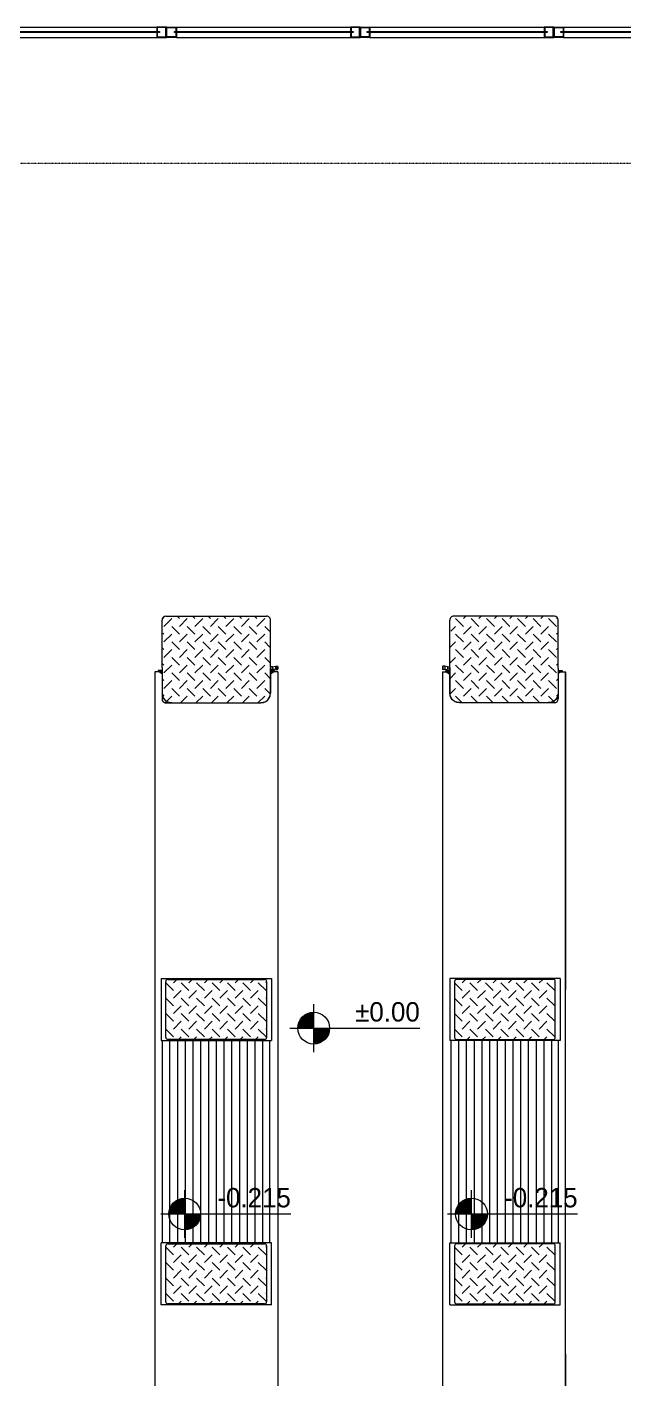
# Model space of a CAD drawing. Extents: x -1439 to 34962, y -872 to 8330.
# Drawn here: x 568 to 877, y 627 to 1325 of the extents above; entities that cross this region are included whole.
import ezdxf
from ezdxf.enums import TextEntityAlignment as Align

# ---------------------------------------------------------------- set-up
doc = ezdxf.new("R2010")
doc.units = 0
doc.linetypes.add('DOT2', pattern=[0.125, 0, -0.125])
doc.layers.get('0').update_dxf_attribs({"color": 9, "lineweight": 9})
for name, color, linetype, lineweight in [('06D', 9, 'Continuous', 9), ('10', 9, 'Continuous', 9), ('15', 9, 'Continuous', 9), ('20', 9, 'DOT2', 9), ('A_Tech_1-50', 201, 'Continuous', 9), ('B_Ekipman_Zemin', 155, 'Continuous', 9)]:
    doc.layers.add(name, color=color, linetype=linetype, lineweight=lineweight)
doc.styles.add('HAS100', font='GOTHIC.TTF', dxfattribs={"height": 200})

# ---------------------------------------------------------------- blocks, each defined once
blk = doc.blocks.new('p-seksiyonel-5851')
at = {"layer": '06D'}
for points in [[(-13.45, 2.7), (-97.66, 2.7)], [(86.65, 2.7), (-3.35, 2.7)], [(186.45, 2.7), (96.65, 2.7)], [(280.97, 2.7), (196.65, 2.7)], [(-13.35, -2.7), (-97.66, -2.7)], [(86.65, -2.7), (-3.35, -2.7)], [(186.45, -2.7), (96.65, -2.7)], [(280.97, -2.7), (196.65, -2.7)]]:
    blk.add_lwpolyline(points, dxfattribs=at)
at = {"layer": '10'}
for points in [[(-13.35, -0.05), (-13.35, -2.7), (-8.35, -2.7), (-8.35, 2.7), (-13.35, 2.7), (-13.35, 0.45)], [(-13.05, -0.05), (-13.05, -2.4), (-8.65, -2.4), (-8.65, 2.4), (-13.05, 2.4), (-13.05, 0.45)], [(-3.35, -0.05), (-3.35, -2.7), (-8.35, -2.7), (-8.35, 2.7), (-3.35, 2.7), (-3.35, 0.45)], [(-3.65, -0.05), (-3.65, -2.4), (-8.05, -2.4), (-8.05, 2.4), (-3.65, 2.4), (-3.65, 0.45)], [(86.65, -0.05), (86.65, -2.7), (91.65, -2.7), (91.65, 2.7), (86.65, 2.7), (86.65, 0.45)], [(86.95, -0.05), (86.95, -2.4), (91.35, -2.4), (91.35, 2.4), (86.95, 2.4), (86.95, 0.45)], [(91.65, 2.7), (96.65, 2.7), (96.65, 0.45)], [(96.65, -0.05), (96.65, -2.7), (91.65, -2.7), (91.65, 2.7)], [(96.65, -0.05), (96.65, -2.7), (91.65, -2.7), (91.65, 2.7), (96.65, 2.7), (96.65, 0.45)], [(96.35, -0.05), (96.35, -2.4), (91.95, -2.4), (91.95, 2.4), (96.35, 2.4), (96.35, 0.45)], [(186.45, -0.05), (186.45, -2.7), (191.65, -2.7), (191.65, 2.7), (186.45, 2.7), (186.45, 0.45)], [(186.75, -0.05), (186.75, -2.4), (191.35, -2.4), (191.35, 2.4), (186.75, 2.4), (186.75, 0.45)], [(191.65, 2.7), (196.65, 2.7), (196.65, 0.45)], [(196.65, -0.05), (196.65, -2.7), (191.65, -2.7), (191.65, 2.7)], [(196.65, -0.05), (196.65, -2.7), (191.65, -2.7), (191.65, 2.7), (196.65, 2.7), (196.65, 0.45)], [(196.35, -0.05), (196.35, -2.4), (191.95, -2.4), (191.95, 2.4), (196.35, 2.4), (196.35, 0.45)]]:
    blk.add_lwpolyline(points, dxfattribs=at)
at = {"layer": '15'}
blk.add_lwpolyline([(-106.05, -0.05), (-11.85, -0.05), (-11.85, 0.45), (-106.05, 0.45), (-106.05, -0.05)], dxfattribs=at)
for points in [[(88.05, 0.45), (-4.85, 0.45), (-4.85, -0.05), (88.05, -0.05)], [(187.44, 0.45), (95.2, 0.45), (95.2, -0.05), (187.44, -0.05)], [(281.96, 0.45), (195.2, 0.45), (195.2, -0.05), (281.96, -0.05)]]:
    blk.add_lwpolyline(points, close=True, dxfattribs=at)
at = {"layer": '20'}
blk.add_lwpolyline([(-116.7, -1.22), (-116.7, -67.69), (299.99, -67.69), (299.99, -1.22)], dxfattribs=at)
blk = doc.blocks.new('4800makaslift')
for p, q in [((14253.2, 12261.5), (14253.2, 12507)), ((14263, 12514.5), (14259.7, 12517.8)), ((14263, 12474.5), (14303, 12514.5)), ((14273.2, 12527), (14793.2, 12527)), ((14343, 12514.5), (14330.5, 12527)), ((14343, 12474.5), (14383, 12514.5)), ((14423, 12514.5), (14410.5, 12527)), ((14423, 12474.5), (14463, 12514.5)), ((14503, 12514.5), (14490.5, 12527)), ((14503, 12474.5), (14543, 12514.5)), ((14583, 12514.5), (14570.5, 12527)), ((14583, 12474.5), (14623, 12514.5)), ((14663, 12514.5), (14650.5, 12527)), ((14663, 12474.5), (14703, 12514.5)), ((14743, 12514.5), (14730.5, 12527)), ((14743, 12474.5), (14783, 12514.5)), ((14813.2, 12261.5), (14813.2, 12507)), ((15738.2, 12261.5), (15738.2, 12507)), ((16278.2, 12527), (15758.2, 12527)), ((15808.3, 12474.5), (15768.3, 12514.5)), ((15808.3, 12514.5), (15820.8, 12527)), ((15888.3, 12474.5), (15848.3, 12514.5)), ((15888.3, 12514.5), (15900.8, 12527)), ((15968.3, 12474.5), (15928.3, 12514.5)), ((15968.3, 12514.5), (15980.8, 12527)), ((16048.3, 12474.5), (16008.3, 12514.5)), ((16048.3, 12514.5), (16060.8, 12527)), ((16128.3, 12474.5), (16088.3, 12514.5)), ((16128.3, 12514.5), (16140.8, 12527)), ((16208.3, 12474.5), (16168.3, 12514.5)), ((16208.3, 12514.5), (16220.8, 12527)), ((16288.3, 12474.5), (16248.3, 12514.5)), ((16288.3, 12514.5), (16291.6, 12517.8)), ((16298.2, 12261.5), (16298.2, 12507)), ((14263, 12434.5), (14257.8, 12439.7)), ((14263, 12394.5), (14303, 12434.5)), ((14343, 12434.5), (14303, 12474.5)), ((14343, 12394.5), (14383, 12434.5)), ((14423, 12434.5), (14383, 12474.5)), ((14423, 12394.5), (14463, 12434.5)), ((14503, 12434.5), (14463, 12474.5)), ((14503, 12394.5), (14543, 12434.5)), ((14583, 12434.5), (14543, 12474.5)), ((14583, 12394.5), (14623, 12434.5)), ((14663, 12434.5), (14623, 12474.5)), ((14663, 12394.5), (14703, 12434.5)), ((14743, 12434.5), (14703, 12474.5)), ((14743, 12394.5), (14783, 12434.5)), ((14808.3, 12449.2), (14783, 12474.5)), ((15743, 12449.2), (15768.3, 12474.5)), ((15808.3, 12394.5), (15768.3, 12434.5)), ((15808.3, 12434.5), (15848.3, 12474.5)), ((15888.3, 12394.5), (15848.3, 12434.5)), ((15888.3, 12434.5), (15928.3, 12474.5)), ((15968.3, 12394.5), (15928.3, 12434.5)), ((15968.3, 12434.5), (16008.3, 12474.5)), ((16048.3, 12394.5), (16008.3, 12434.5)), ((16048.3, 12434.5), (16088.3, 12474.5)), ((16128.3, 12394.5), (16088.3, 12434.5)), ((16128.3, 12434.5), (16168.3, 12474.5)), ((16208.3, 12394.5), (16168.3, 12434.5)), ((16208.3, 12434.5), (16248.3, 12474.5)), ((16288.3, 12394.5), (16248.3, 12434.5)), ((16288.3, 12434.5), (16293.6, 12439.7)), ((14263, 12354.5), (14255.9, 12361.6)), ((14263, 12314.5), (14303, 12354.5)), ((14343, 12354.5), (14303, 12394.5)), ((14343, 12314.5), (14383, 12354.5)), ((14423, 12354.5), (14383, 12394.5)), ((14423, 12314.5), (14463, 12354.5)), ((14503, 12354.5), (14463, 12394.5)), ((14503, 12314.5), (14543, 12354.5)), ((14583, 12354.5), (14543, 12394.5)), ((14583, 12314.5), (14623, 12354.5)), ((14663, 12354.5), (14623, 12394.5)), ((14663, 12314.5), (14703, 12354.5)), ((14743, 12354.5), (14703, 12394.5)), ((14743, 12314.5), (14783, 12354.5)), ((14810.3, 12367.1), (14783, 12394.5)), ((15741, 12367.1), (15768.3, 12394.5)), ((15808.3, 12314.5), (15768.3, 12354.5)), ((15808.3, 12354.5), (15848.3, 12394.5)), ((15888.3, 12314.5), (15848.3, 12354.5)), ((15888.3, 12354.5), (15928.3, 12394.5)), ((15968.3, 12314.5), (15928.3, 12354.5)), ((15968.3, 12354.5), (16008.3, 12394.5)), ((16048.3, 12314.5), (16008.3, 12354.5)), ((16048.3, 12354.5), (16088.3, 12394.5)), ((16128.3, 12314.5), (16088.3, 12354.5)), ((16128.3, 12354.5), (16168.3, 12394.5)), ((16208.3, 12314.5), (16168.3, 12354.5)), ((16208.3, 12354.5), (16248.3, 12394.5)), ((16288.3, 12314.5), (16248.3, 12354.5)), ((16288.3, 12354.5), (16295.5, 12361.6)), ((14263, 12274.5), (14254, 12283.5)), ((14343, 12274.5), (14303, 12314.5)), ((14423, 12274.5), (14383, 12314.5)), ((14503, 12274.5), (14463, 12314.5)), ((14583, 12274.5), (14543, 12314.5)), ((14663, 12274.5), (14623, 12314.5)), ((14743, 12274.5), (14703, 12314.5)), ((14812.4, 12285.1), (14783, 12314.5)), ((15739, 12285.1), (15768.3, 12314.5)), ((15808.3, 12274.5), (15848.3, 12314.5)), ((15888.3, 12274.5), (15928.3, 12314.5)), ((15968.3, 12274.5), (16008.3, 12314.5)), ((16048.3, 12274.5), (16088.3, 12314.5)), ((16128.3, 12274.5), (16168.3, 12314.5)), ((16208.3, 12274.5), (16248.3, 12314.5)), ((16288.3, 12274.5), (16297.4, 12283.5)), ((14253.2, 12239.6), (14215.7, 12239.6)), ((14215.7, 12239.6), (14215.7, 7239.6)), ((14253.2, 12247.6), (14233.2, 12247.6)), ((14233.2, 12247.6), (14233.2, 12239.6)), ((14253.2, 12247), (14235.7, 12247)), ((14239.8, 12239.1), (14253.1, 12231.4)), ((14253.2, 12258.4), (14253.2, 12100)), ((14253.2, 12258.3), (14253.2, 12130.2)), ((14303, 12274.5), (14263, 12234.5)), ((14303, 12234.5), (14343, 12194.5)), ((14383, 12274.5), (14343, 12234.5)), ((14383, 12234.5), (14423, 12194.5)), ((14463, 12274.5), (14423, 12234.5)), ((14463, 12234.5), (14503, 12194.5)), ((14543, 12274.5), (14503, 12234.5)), ((14543, 12234.5), (14583, 12194.5)), ((14623, 12274.5), (14583, 12234.5)), ((14623, 12234.5), (14663, 12194.5)), ((14703, 12274.5), (14663, 12234.5)), ((14703, 12234.5), (14743, 12194.5)), ((14783, 12274.5), (14743, 12234.5)), ((14783, 12234.5), (14813.2, 12204.3)), ((14824.1, 12266.5), (14813.2, 12266.5)), ((14813.2, 12261.5), (14813.2, 12129.4)), ((14813.2, 12130.2), (14813.2, 12258.3)), ((14813.2, 12254.5), (14824.1, 12254.5)), ((14833.2, 12247.6), (14813.2, 12247.6)), ((14830.7, 12247), (14813.2, 12247)), ((14850.7, 12239.6), (14813.2, 12239.6)), ((14828.4, 12238.4), (14814, 12230.1)), ((14824.1, 12266.6), (14839.1, 12268.6)), ((14824.1, 12266.6), (14824.1, 12254.5)), ((14839.1, 12252.6), (14824.1, 12254.5)), ((14833.2, 12239.6), (14833.2, 12247.6)), ((14839.1, 12268.6), (14849.1, 12268.6)), ((14839.1, 12268.6), (14839.1, 12252.6)), ((14839.1, 12252.6), (14849.1, 12252.6)), ((14847.1, 12254.6), (14847.1, 12266.6)), ((14850.7, 12239.6), (14850.7, 7239.6)), ((14851.1, 12266.6), (14851.1, 12254.6)), ((15700.3, 12266.6), (15700.3, 12254.6)), ((15700.7, 12239.6), (15700.7, 7239.6)), ((15700.7, 12239.6), (15738.2, 12239.6)), ((15712.3, 12268.6), (15702.3, 12268.6)), ((15712.3, 12252.6), (15702.3, 12252.6)), ((15704.3, 12254.6), (15704.3, 12266.6)), ((15712.3, 12268.6), (15712.3, 12252.6)), ((15727.3, 12266.6), (15712.3, 12268.6)), ((15712.3, 12252.6), (15727.3, 12254.5)), ((15718.2, 12239.6), (15718.2, 12247.6)), ((15718.2, 12247.6), (15738.2, 12247.6)), ((15720.7, 12247), (15738.2, 12247)), ((15722.9, 12238.4), (15737.4, 12230.1)), ((15727.3, 12266.6), (15727.3, 12254.5)), ((15727.3, 12266.5), (15738.2, 12266.5)), ((15738.2, 12254.5), (15727.3, 12254.5)), ((15738.2, 12261.5), (15738.2, 12129.4)), ((15738.2, 12130.2), (15738.2, 12258.3)), ((15768.3, 12234.5), (15738.2, 12204.3)), ((15768.3, 12274.5), (15808.3, 12234.5)), ((15848.3, 12234.5), (15808.3, 12194.5)), ((15848.3, 12274.5), (15888.3, 12234.5)), ((15928.3, 12234.5), (15888.3, 12194.5)), ((15928.3, 12274.5), (15968.3, 12234.5)), ((16008.3, 12234.5), (15968.3, 12194.5)), ((16008.3, 12274.5), (16048.3, 12234.5)), ((16088.3, 12234.5), (16048.3, 12194.5)), ((16088.3, 12274.5), (16128.3, 12234.5)), ((16168.3, 12234.5), (16128.3, 12194.5)), ((16168.3, 12274.5), (16208.3, 12234.5)), ((16248.3, 12234.5), (16208.3, 12194.5)), ((16248.3, 12274.5), (16288.3, 12234.5)), ((16298.2, 12258.4), (16298.2, 12100)), ((16298.2, 12258.3), (16298.2, 12130.2)), ((16298.2, 12247.6), (16318.2, 12247.6)), ((16298.2, 12247), (16315.7, 12247)), ((16298.2, 12239.6), (16335.7, 12239.6)), ((16311.6, 12239.1), (16298.3, 12231.4)), ((16318.2, 12247.6), (16318.2, 12239.6)), ((16335.7, 12239.6), (16335.7, 10600.3)), ((16335.7, 7239.6), (16335.7, 12239.6)), ((14253.2, 12204.3), (14263, 12194.5)), ((14303, 12194.5), (14263, 12154.5)), ((14303, 12154.5), (14343, 12114.5)), ((14383, 12194.5), (14343, 12154.5)), ((14383, 12154.5), (14423, 12114.5)), ((14463, 12194.5), (14423, 12154.5)), ((14463, 12154.5), (14503, 12114.5)), ((14543, 12194.5), (14503, 12154.5)), ((14543, 12154.5), (14583, 12114.5)), ((14623, 12194.5), (14583, 12154.5)), ((14623, 12154.5), (14663, 12114.5)), ((14703, 12194.5), (14663, 12154.5)), ((14703, 12154.5), (14743, 12114.5)), ((14783, 12194.5), (14743, 12154.5)), ((14783, 12154.5), (14813.2, 12124.3)), ((15768.3, 12154.5), (15738.2, 12124.3)), ((15768.3, 12194.5), (15808.3, 12154.5)), ((15848.3, 12154.5), (15808.3, 12114.5)), ((15848.3, 12194.5), (15888.3, 12154.5)), ((15928.3, 12154.5), (15888.3, 12114.5)), ((15928.3, 12194.5), (15968.3, 12154.5)), ((16008.3, 12154.5), (15968.3, 12114.5)), ((16008.3, 12194.5), (16048.3, 12154.5)), ((16088.3, 12154.5), (16048.3, 12114.5)), ((16088.3, 12194.5), (16128.3, 12154.5)), ((16168.3, 12154.5), (16128.3, 12114.5)), ((16168.3, 12194.5), (16208.3, 12154.5)), ((16248.3, 12154.5), (16208.3, 12114.5)), ((16248.3, 12194.5), (16288.3, 12154.5)), ((16298.2, 12204.3), (16288.3, 12194.5)), ((14253.2, 12124.3), (14263, 12114.5)), ((14268.2, 12080), (14763.2, 12080.1)), ((14303, 12114.5), (14269, 12080.4)), ((14273.2, 12080), (14763.2, 12081)), ((14290.2, 12081.8), (14303.2, 12080.1)), ((14308.2, 12080.1), (14308.2, 12080)), ((14308.2, 12080), (14758.2, 12080)), ((14383, 12114.5), (14348.5, 12080)), ((14463, 12114.5), (14428.5, 12080)), ((14543, 12114.5), (14508.5, 12080)), ((14623, 12114.5), (14588.5, 12080)), ((14703, 12114.5), (14668.5, 12080)), ((14783, 12114.5), (14748.5, 12080)), ((14811.5, 12117.5), (14813.2, 12130.2)), ((15739.9, 12117.5), (15738.2, 12130.2)), ((15768.3, 12114.5), (15802.8, 12080)), ((16278.2, 12080), (15788.2, 12081)), ((16283.2, 12080), (15788.2, 12080.1)), ((16243.2, 12080), (15793.2, 12080)), ((15848.3, 12114.5), (15882.8, 12080)), ((15928.3, 12114.5), (15962.8, 12080)), ((16008.3, 12114.5), (16042.8, 12080)), ((16088.3, 12114.5), (16122.8, 12080)), ((16168.3, 12114.5), (16202.8, 12080)), ((16243.2, 12080.1), (16243.2, 12080)), ((16261.1, 12081.8), (16248.2, 12080.1)), ((16248.3, 12114.5), (16282.4, 12080.4)), ((16298.2, 12124.3), (16288.3, 12114.5)), ((16335.7, 8718.9), (16335.7, 7239.6))]:
    blk.add_line(p, q)
for points in [[(14253.2, 12130.2), (14254.9, 12117.5), (14259.9, 12105.6), (14267.8, 12095.4), (14278.2, 12087.6), (14290.2, 12082.7), (14303.2, 12081)], [(14253.2, 12129.4), (14254.9, 12116.6), (14259.9, 12104.7), (14267.8, 12094.6), (14278.2, 12086.7), (14290.2, 12081.8)], [(14763.2, 12080.1), (14776.1, 12081.8), (14788.2, 12086.7), (14798.5, 12094.6), (14806.5, 12104.7), (14811.5, 12116.6), (14813.2, 12129.4)], [(14763.2, 12081), (14776.1, 12082.7), (14788.2, 12087.6), (14798.5, 12095.4), (14806.5, 12105.6), (14811.5, 12117.5)], [(15788.2, 12080.1), (15775.2, 12081.8), (15763.2, 12086.7), (15752.8, 12094.6), (15744.9, 12104.7), (15739.9, 12116.6), (15738.2, 12129.4)], [(15788.2, 12081), (15775.2, 12082.7), (15763.2, 12087.6), (15752.8, 12095.4), (15744.9, 12105.6), (15739.9, 12117.5)], [(16298.2, 12130.2), (16296.5, 12117.5), (16291.5, 12105.6), (16283.5, 12095.4), (16273.2, 12087.6), (16261.1, 12082.7), (16248.2, 12081)], [(16298.2, 12129.4), (16296.5, 12116.6), (16291.5, 12104.7), (16283.5, 12094.6), (16273.2, 12086.7), (16261.1, 12081.8)]]:
    blk.add_lwpolyline(points)
for centre, radius, start, end in [((14273.2, 12507), 20, 90.00001, 180), ((14793.2, 12507), 20, 0, 90.00001), ((15758.2, 12507), 20, 89.99999, 180), ((16278.2, 12507), 20, 360, 89.99999), ((14273.2, 12258.4), 20, 171.11972, 180), ((14849.1, 12266.6), 2, 0, 180), ((14849.1, 12254.6), 2, 180, 0), ((15702.3, 12266.6), 2, 360, 180), ((15702.3, 12254.6), 2, 180, 360), ((16278.2, 12258.4), 20, 360, 8.88028), ((14273.2, 12100), 20, 180, 270), ((16278.2, 12100), 20, 270, 360)]:
    blk.add_arc(centre, radius, start, end)
blk = doc.blocks.new('plus')
h = blk.add_hatch()
h.set_pattern_fill('DIAPLATE', color=256, scale=900, angle=315, style=0)
h.set_pattern_definition([(315, (53255.65, 6092.743), (79.5495, 1e-13), [56.25, -56.25]), (45, (53295.43, 6092.743), (-9e-14, 79.5495), [56.25, -56.25])])
h.paths.add_polyline_path([(53265.7, 6092.7, 0.41711), (53255.7, 6082.6), (53255.7, 5792.6, 0.411323), (53265.7, 5782.7), (53765.7, 5782.7, 0.414214), (53775.7, 5792.7), (53775.7, 6082.7, 0.414214), (53765.7, 6092.7)])
h = blk.add_hatch()
h.set_pattern_fill('DIAPLATE', color=256, scale=900, angle=315, style=0)
h.set_pattern_definition([(315, (54745.65, 6092.743), (79.5495, 1e-13), [56.25, -56.25]), (45, (54785.427, 6092.743), (-9e-14, 79.5495), [56.25, -56.25])])
h.paths.add_polyline_path([(54755.7, 6092.7, 0.414214), (54745.7, 6082.7), (54745.7, 5792.7, 0.414214), (54755.7, 5782.7), (55255.7, 5782.7, 0.41711), (55265.7, 5792.8), (55265.7, 6082.8, 0.411323), (55255.7, 6092.7)])
h = blk.add_hatch()
h.set_pattern_fill('DIAPLATE', color=256, scale=900, angle=315, style=0)
h.set_pattern_definition([(315, (53255.65, 4727.74), (79.5495, 1e-13), [56.25, -56.25]), (45, (53295.43, 4727.74), (-9e-14, 79.5495), [56.25, -56.25])])
h.paths.add_polyline_path([(53765.7, 4417.7, 0.414214), (53775.7, 4427.7), (53775.7, 4717.7, 0.414214), (53765.7, 4727.7), (53265.7, 4727.7, 0.41711), (53255.7, 4717.6), (53255.7, 4427.6, 0.411323), (53265.7, 4417.7)])
h = blk.add_hatch()
h.set_pattern_fill('DIAPLATE', color=256, scale=900, angle=315, style=0)
h.set_pattern_definition([(315, (54745.65, 4727.74), (79.5495, 1e-13), [56.25, -56.25]), (45, (54785.427, 4727.74), (-9e-14, 79.5495), [56.25, -56.25])])
h.paths.add_polyline_path([(55255.7, 4417.7, 0.41711), (55265.7, 4427.8), (55265.7, 4717.8, 0.411323), (55255.7, 4727.7), (54755.7, 4727.7, 0.414214), (54745.7, 4717.7), (54745.7, 4427.7, 0.414214), (54755.7, 4417.7)])
for p, q in [((53230.7, 6097.7), (53230.7, 5777.7)), ((53230.7, 6097.7), (53800.7, 6097.7)), ((53255.7, 5792.7), (53255.7, 6082.7)), ((53265.7, 6092.7), (53765.7, 6092.7)), ((53775.7, 6082.7), (53775.7, 5792.7)), ((53800.7, 6097.7), (53800.7, 5777.7)), ((54720.7, 6097.7), (54720.7, 5777.7)), ((55290.7, 6097.7), (54720.7, 6097.7)), ((54745.7, 6082.7), (54745.7, 5792.7)), ((55255.7, 6092.7), (54755.7, 6092.7)), ((55265.7, 5792.7), (55265.7, 6082.7)), ((55290.7, 6097.7), (55290.7, 5777.7)), ((53230.7, 5777.7), (53800.7, 5777.7)), ((53238.7, 4732.7), (53238.7, 5777.7)), ((53765.7, 5782.7), (53265.7, 5782.7)), ((53275.1, 5777.7), (53275.1, 4732.7)), ((53315.1, 5777.7), (53315.1, 4732.7)), ((53355.1, 5777.7), (53355.1, 4732.7)), ((53395.1, 5777.7), (53395.1, 4732.7)), ((53435.1, 5777.7), (53435.1, 4732.7)), ((53475.1, 5777.7), (53475.1, 4732.7)), ((53515.1, 5777.7), (53515.1, 4732.7)), ((53555.1, 5777.7), (53555.1, 4732.7)), ((53595.1, 5777.7), (53595.1, 4732.7)), ((53635.1, 5777.7), (53635.1, 4732.7)), ((53675.1, 5777.7), (53675.1, 4732.7)), ((53715.1, 5777.7), (53715.1, 4732.7)), ((53755.1, 5777.7), (53755.1, 4732.7)), ((53792.7, 4732.7), (53792.7, 5777.7)), ((55290.7, 5777.7), (54720.7, 5777.7)), ((54728.7, 4732.7), (54728.7, 5777.7)), ((54755.7, 5782.7), (55255.7, 5782.7)), ((54766.2, 5777.7), (54766.2, 4732.7)), ((54806.2, 5777.7), (54806.2, 4732.7)), ((54846.2, 5777.7), (54846.2, 4732.7)), ((54886.2, 5777.7), (54886.2, 4732.7)), ((54926.2, 5777.7), (54926.2, 4732.7)), ((54966.2, 5777.7), (54966.2, 4732.7)), ((55006.2, 5777.7), (55006.2, 4732.7)), ((55046.2, 5777.7), (55046.2, 4732.7)), ((55086.2, 5777.7), (55086.2, 4732.7)), ((55126.2, 5777.7), (55126.2, 4732.7)), ((55166.2, 5777.7), (55166.2, 4732.7)), ((55206.2, 5777.7), (55206.2, 4732.7)), ((55246.2, 5777.7), (55246.2, 4732.7)), ((55282.7, 4732.7), (55282.7, 5777.7)), ((53230.7, 4412.7), (53230.7, 4732.7)), ((53800.7, 4732.7), (53230.7, 4732.7)), ((53255.7, 4427.7), (53255.7, 4717.7)), ((53265.7, 4727.7), (53765.7, 4727.7)), ((53775.7, 4717.7), (53775.7, 4427.7)), ((53800.7, 4412.7), (53800.7, 4732.7)), ((54720.7, 4412.7), (54720.7, 4732.7)), ((54720.7, 4732.7), (55290.7, 4732.7)), ((54745.7, 4717.7), (54745.7, 4427.7)), ((55255.7, 4727.7), (54755.7, 4727.7)), ((55265.7, 4427.7), (55265.7, 4717.7)), ((55290.7, 4412.7), (55290.7, 4732.7)), ((53800.7, 4412.7), (53230.7, 4412.7)), ((53765.7, 4417.7), (53265.7, 4417.7)), ((54720.7, 4412.7), (55290.7, 4412.7)), ((54755.7, 4417.7), (55255.7, 4417.7))]:
    blk.add_line(p, q)
for centre, start, end in [((53265.7, 6082.7), 89.99999, 180), ((53765.7, 6082.7), 360, 89.99999), ((54755.7, 6082.7), 90.00001, 180), ((55255.7, 6082.7), 0, 90.00001), ((53265.7, 5792.7), 180, 270), ((53765.7, 5792.7), 270, 360), ((54755.7, 5792.7), 180, 270), ((55255.7, 5792.7), 270, 0), ((53265.7, 4717.7), 89.99999, 180), ((53765.7, 4717.7), 360, 89.99999), ((54755.7, 4717.7), 90.00001, 180), ((55255.7, 4717.7), 0, 90.00001), ((53265.7, 4427.7), 180, 270), ((53765.7, 4427.7), 270, 360), ((54755.7, 4427.7), 180, 270), ((55255.7, 4427.7), 270, 0)]:
    blk.add_arc(centre, 10, start, end)
blk = doc.blocks.new('*U543')
for p, q in [((0, -123.2), (0, 123.2)), ((-123.2, 0), (547.7, 0))]:
    blk.add_line(p, q)
at = {"const_width": 82.1}
for points in [[(0, 41.1, 0.414214), (-41.1, 0, 0.414214)], [(0, -41.1, 0.414214), (41.1, 0, 0.414214)]]:
    blk.add_lwpolyline(points, format="xyb", dxfattribs=at)
blk.add_circle((0, 0), 82.1)
at = {"style": 'HAS100'}
for tag, p in [('%%P0.00', (547.7, 34.2)), ('-0.07', (531.9, -125.4))]:
    blk.add_attdef(tag, text='', height=100, dxfattribs=at).set_placement(p, align=Align.RIGHT)

msp = doc.modelspace()

# ---------------------------------------------------------------- block references
at = {"xscale": -1}
msp.add_blockref('p-seksiyonel-5851', (832.05, 1322.69), dxfattribs=at)
at = {"layer": 'A_Tech_1-50'}
ref = msp.add_blockref('*U543', (716.42, 808.6), dxfattribs=dict(at, xscale=0.1, yscale=0.1, zscale=0.1))
ref.add_attrib('%%P0.00', '%%P0.00', dxfattribs={"layer": '0', "height": 10, "style": 'HAS100'}).set_placement((771.19, 812.02), align=Align.RIGHT)
ref = msp.add_blockref('*U543', (649.88, 712.66), dxfattribs=dict(at, xscale=0.1, yscale=0.1, zscale=0.1))
ref.add_attrib('%%P0.00', '-0.215', dxfattribs={"layer": '0', "height": 10, "style": 'HAS100'}).set_placement((704.64, 716.08), align=Align.RIGHT)
ref = msp.add_blockref('*U543', (797.88, 712.66), dxfattribs=dict(at, xscale=0.1, yscale=0.1, zscale=0.1))
ref.add_attrib('%%P0.00', '-0.215', dxfattribs={"layer": '0', "height": 10, "style": 'HAS100'}).set_placement((852.64, 716.08), align=Align.RIGHT)
at = {"layer": 'B_Ekipman_Zemin', "xscale": 0.1, "yscale": 0.1, "zscale": 0.1}
for name, p in [('4800makaslift', (-787.17, -231.46)), ('plus', (-4685.45, 224.49))]:
    msp.add_blockref(name, p, dxfattribs=at)

doc.saveas('drawing.dxf')
